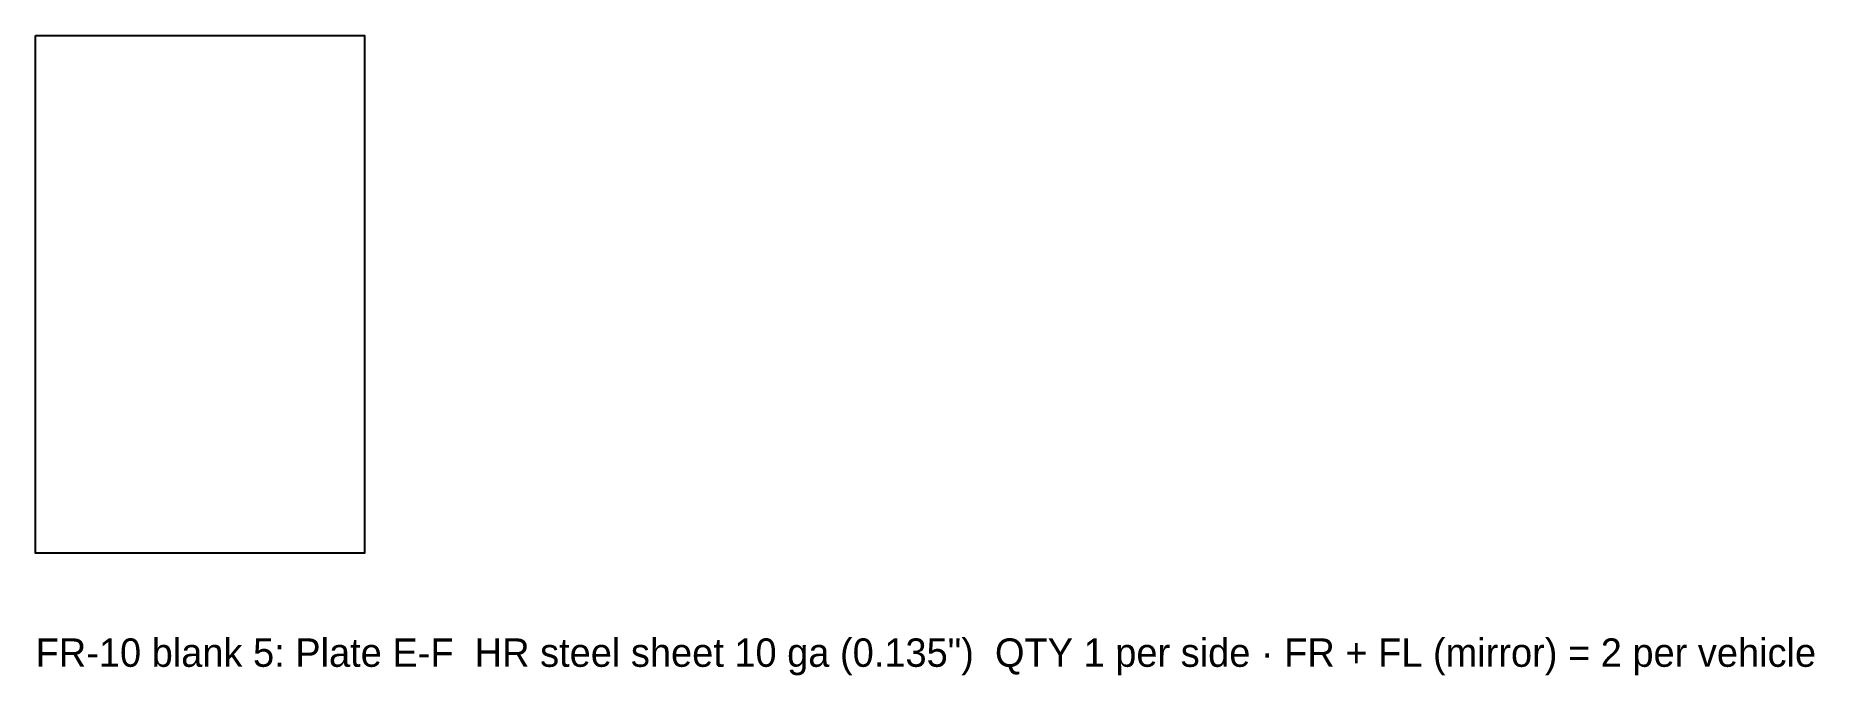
# Model space of a CAD drawing. Header units: inches. Extents: x 0 to 9.39, y -0.65 to 2.73.
import ezdxf

# ---------------------------------------------------------------- set-up
doc = ezdxf.new("R2010")
doc.units = ezdxf.units.IN
doc.header["$MEASUREMENT"] = 0
doc.layers.add('CUT', color=7, linetype='Continuous')
doc.layers.add('TEXT', color=3, linetype='Continuous')

msp = doc.modelspace()

# ---------------------------------------------------------------- linework, layer by layer
at = {"layer": 'CUT'}
msp.add_lwpolyline([(0, 2.731), (1.7368, 2.731), (1.7368, 0), (0, 0), (0, 2.731)], close=True, dxfattribs=at)

# ---------------------------------------------------------------- texts
at = {"layer": 'TEXT'}
msp.add_text('FR-10 blank 5: Plate E-F  HR steel sheet 10 ga (0.135")  QTY 1 per side · FR + FL (mirror) = 2 per vehicle', height=0.15, dxfattribs=at).set_placement((0, -0.6))

doc.saveas('drawing.dxf')
